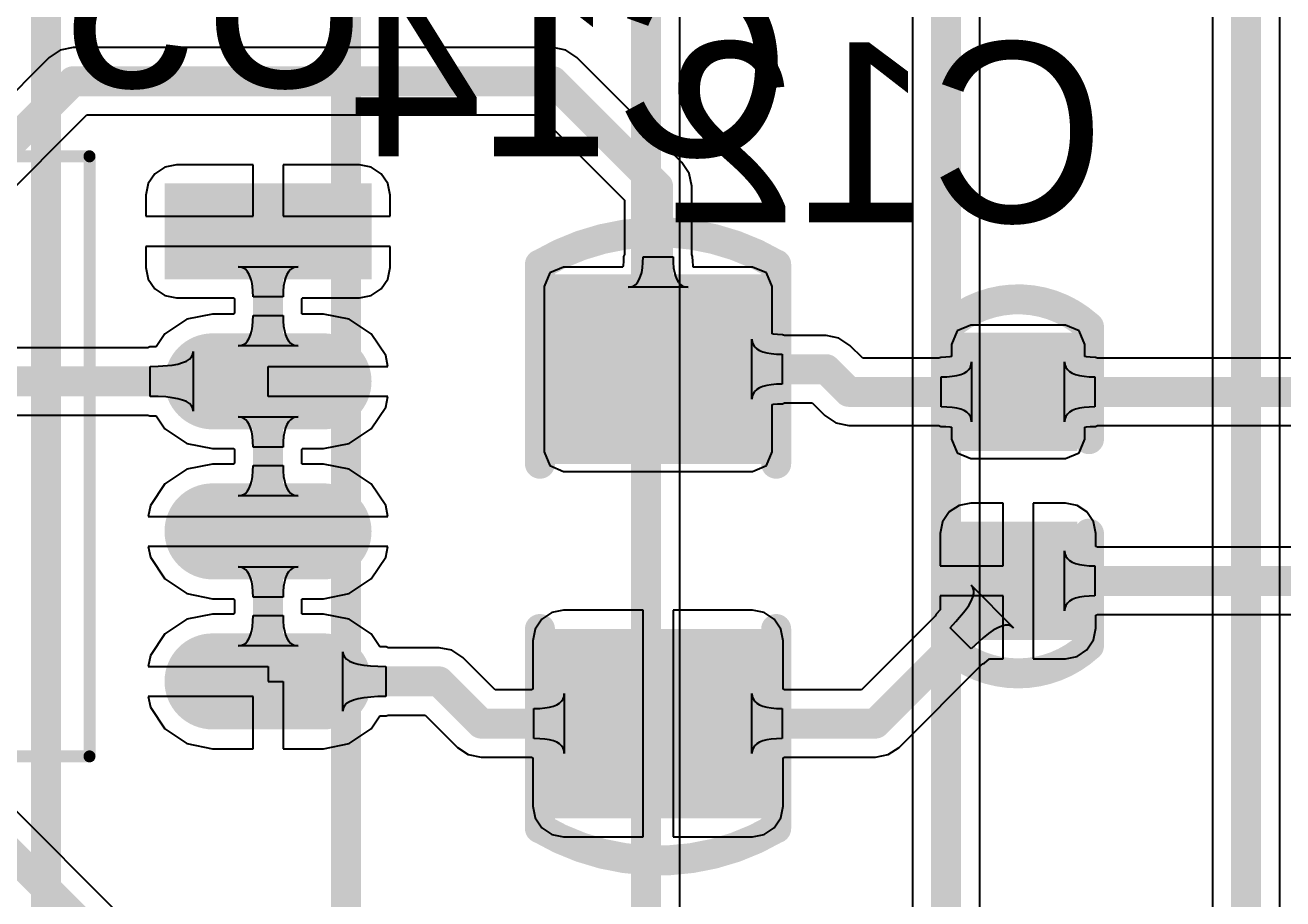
# Model space of a CAD drawing. Header units: millimetres. Extents: x 6.5 to 10.45, y 0.98 to 5.86.
# Drawn here: x 8.5891 to 9.0082, y 4.0575 to 4.3487 of the extents above; entities that cross this region are included whole.
import ezdxf

# ---------------------------------------------------------------- set-up
doc = ezdxf.new("R2010")
doc.units = ezdxf.units.MM
doc.header["$MEASUREMENT"] = 0
for name, color, linetype in [('BottomLayer', 5, 'Continuous'), ('BottomOverlay', 54, 'Continuous'), ('BottomPaste', 16, 'Continuous'), ('BottomSolder', 6, 'Continuous'), ('TopLayer', 1, 'Continuous')]:
    doc.layers.add(name, color=color, linetype=linetype)

# ---------------------------------------------------------------- blocks, each defined once
blk = doc.blocks.new('___C0603_B_20')
at = {"layer": 'BottomLayer'}
for points in [[(-0.04724, -0.01575), (-0.01575, -0.01575), (-0.04724, 0.01575), (-0.01575, 0.01575)], [(0.01575, -0.01575), (0.04724, -0.01575), (0.01575, 0.01575), (0.04724, 0.01575)]]:
    blk.add_solid(points, dxfattribs=at)
at = {"layer": 'BottomOverlay', "const_width": 0.01}
for points in [[(-0.05311, -0.02359, -0.390984), (-0.05311, 0.02359)], [(0.05311, 0.02359, -0.384894), (0.05361, -0.02304)]]:
    blk.add_lwpolyline(points, format="xyb", dxfattribs=at)
for points in [[(-0.05315, 0.02362), (-0.01575, 0.02362)], [(0.01575, 0.02362), (0.05315, 0.02362)], [(-0.05315, -0.02362), (-0.01575, -0.02362)], [(0.01575, -0.02362), (0.05315, -0.02362)]]:
    blk.add_lwpolyline(points, dxfattribs=at)
at = {"layer": 'BottomOverlay', "const_width": 0.005}
for points in [[(-0.05565, 0.02362, 1), (-0.05065, 0.02362, 1)], [(-0.05561, 0.02359, 1), (-0.05061, 0.02359, 1)], [(-0.01825, 0.02362, 1), (-0.01325, 0.02362, 1)], [(0.01325, 0.02362, 1), (0.01825, 0.02362, 1)], [(0.05061, 0.02359, 1), (0.05561, 0.02359, 1)], [(0.05065, 0.02362, 1), (0.05565, 0.02362, 1)], [(-0.05565, -0.02362, 1), (-0.05065, -0.02362, 1)], [(-0.05561, -0.02359, 1), (-0.05061, -0.02359, 1)], [(-0.01825, -0.02362, 1), (-0.01325, -0.02362, 1)], [(0.01325, -0.02362, 1), (0.01825, -0.02362, 1)], [(0.05065, -0.02362, 1), (0.05565, -0.02362, 1)], [(0.05111, -0.02304, 1), (0.05611, -0.02304, 1)]]:
    blk.add_lwpolyline(points, format="xyb", close=True, dxfattribs=at)
at = {"layer": 'BottomPaste'}
for points in [[(-0.04724, -0.01575), (-0.01575, -0.01575), (-0.04724, 0.01575), (-0.01575, 0.01575)], [(0.01575, -0.01575), (0.04724, -0.01575), (0.01575, 0.01575), (0.04724, 0.01575)]]:
    blk.add_solid(points, dxfattribs=at)
at = {"layer": 'BottomSolder'}
for points in [[(-0.05124, -0.01975), (-0.01175, -0.01975), (-0.05124, 0.01975), (-0.01175, 0.01975)], [(0.01175, -0.01975), (0.05124, -0.01975), (0.01175, 0.01975), (0.05124, 0.01975)]]:
    blk.add_solid(points, dxfattribs=at)
blk = doc.blocks.new('___C1206_B_22')
at = {"layer": 'BottomLayer'}
for points in [[(-0.08661, -0.0315), (-0.0315, -0.0315), (-0.08661, 0.0315), (-0.0315, 0.0315)], [(0.0315, -0.0315), (0.08661, -0.0315), (0.0315, 0.0315), (0.08661, 0.0315)]]:
    blk.add_solid(points, dxfattribs=at)
at = {"layer": 'BottomOverlay', "const_width": 0.01}
for points in [[(-0.09398, -0.03925, -0.273374), (-0.09398, 0.03925)], [(0.09398, 0.03925, -0.273374), (0.09398, -0.03925)]]:
    blk.add_lwpolyline(points, format="xyb", dxfattribs=at)
for points in [[(-0.09398, 0.03937), (-0.02755, 0.03937)], [(0.02755, 0.03937), (0.09398, 0.03937)], [(-0.09398, -0.03937), (-0.02755, -0.03937)], [(0.02755, -0.03937), (0.09398, -0.03937)]]:
    blk.add_lwpolyline(points, dxfattribs=at)
at = {"layer": 'BottomOverlay', "const_width": 0.005}
for points in [[(-0.09648, 0.03937, 1), (-0.09148, 0.03937, 1)], [(-0.09648, 0.03925, 1), (-0.09148, 0.03925, 1)], [(-0.03005, 0.03937, 1), (-0.02505, 0.03937, 1)], [(0.02505, 0.03937, 1), (0.03005, 0.03937, 1)], [(0.09148, 0.03937, 1), (0.09648, 0.03937, 1)], [(0.09148, 0.03925, 1), (0.09648, 0.03925, 1)], [(-0.09648, -0.03925, 1), (-0.09148, -0.03925, 1)], [(-0.09648, -0.03937, 1), (-0.09148, -0.03937, 1)], [(-0.03005, -0.03937, 1), (-0.02505, -0.03937, 1)], [(0.02505, -0.03937, 1), (0.03005, -0.03937, 1)], [(0.09148, -0.03925, 1), (0.09648, -0.03925, 1)], [(0.09148, -0.03937, 1), (0.09648, -0.03937, 1)]]:
    blk.add_lwpolyline(points, format="xyb", close=True, dxfattribs=at)
at = {"layer": 'BottomPaste'}
for points in [[(-0.08661, -0.0315), (-0.0315, -0.0315), (-0.08661, 0.0315), (-0.0315, 0.0315)], [(0.0315, -0.0315), (0.08661, -0.0315), (0.0315, 0.0315), (0.08661, 0.0315)]]:
    blk.add_solid(points, dxfattribs=at)
at = {"layer": 'BottomSolder'}
for points in [[(-0.09062, -0.0355), (-0.0275, -0.0355), (-0.09062, 0.0355), (-0.0275, 0.0355)], [(0.0275, -0.0355), (0.09062, -0.0355), (0.0275, 0.0355), (0.09062, 0.0355)]]:
    blk.add_solid(points, dxfattribs=at)
blk = doc.blocks.new('SOP8_B_74')
at = {"layer": 'BottomLayer', "const_width": 0.024}
for points in [[(0.0185, 0.15), (-0.0185, 0.15)], [(0.231098, 0.15), (0.194098, 0.15)], [(0.0185, 0.1), (-0.0185, 0.1)], [(0.231098, 0.1), (0.194098, 0.1)], [(0.0185, 0.05), (-0.0185, 0.05)], [(0.231098, 0.05), (0.194098, 0.05)], [(0.231098, 0), (0.194098, 0)]]:
    blk.add_lwpolyline(points, dxfattribs=at)
at = {"layer": 'BottomLayer', "const_width": 0.012}
for points in [[(-0.0245, 0.15, 1), (-0.0125, 0.15, 1)], [(0.0125, 0.15, 1), (0.0245, 0.15, 1)], [(0.188098, 0.15, 1), (0.200098, 0.15, 1)], [(0.225098, 0.15, 1), (0.237098, 0.15, 1)], [(-0.0245, 0.1, 1), (-0.0125, 0.1, 1)], [(0.0125, 0.1, 1), (0.0245, 0.1, 1)], [(0.188098, 0.1, 1), (0.200098, 0.1, 1)], [(0.225098, 0.1, 1), (0.237098, 0.1, 1)], [(-0.0245, 0.05, 1), (-0.0125, 0.05, 1)], [(0.0125, 0.05, 1), (0.0245, 0.05, 1)], [(0.188098, 0.05, 1), (0.200098, 0.05, 1)], [(0.225098, 0.05, 1), (0.237098, 0.05, 1)], [(0.188098, 0, 1), (0.200098, 0, 1)], [(0.225098, 0, 1), (0.237098, 0, 1)]]:
    blk.add_lwpolyline(points, format="xyb", close=True, dxfattribs=at)
at = {"layer": 'BottomLayer'}
blk.add_solid([(-0.0305, -0.012), (0.0305, -0.012), (-0.0305, 0.012), (0.0305, 0.012)], dxfattribs=at)
at = {"layer": 'BottomOverlay', "const_width": 0.004}
for points in [[(0.0595, 0.175), (0.0595, -0.025)], [(0.153098, 0.175), (0.0595, 0.175)], [(0.153098, 0.175), (0.153098, -0.025)], [(0.0938, -0.025), (0.0595, -0.025)], [(0.153098, -0.025), (0.1188, -0.025)]]:
    blk.add_lwpolyline(points, dxfattribs=at)
at = {"layer": 'BottomOverlay', "const_width": 0.002}
for points in [[(0.0585, 0.175, 1), (0.0605, 0.175, 1)], [(0.0585, 0.175, 1), (0.0605, 0.175, 1)], [(0.152098, 0.175, 1), (0.154098, 0.175, 1)], [(0.152098, 0.175, 1), (0.154098, 0.175, 1)], [(0.0585, -0.025, 1), (0.0605, -0.025, 1)], [(0.0585, -0.025, 1), (0.0605, -0.025, 1)], [(0.092799, -0.025, 1), (0.094799, -0.025, 1)], [(0.0928, -0.025, 1), (0.0948, -0.025, 1)], [(0.117799, -0.025, 1), (0.119799, -0.025, 1)], [(0.1178, -0.025, 1), (0.1198, -0.025, 1)], [(0.152098, -0.025, 1), (0.154098, -0.025, 1)], [(0.152098, -0.025, 1), (0.154098, -0.025, 1)]]:
    blk.add_lwpolyline(points, format="xyb", close=True, dxfattribs=at)
at = {"layer": 'BottomOverlay', "const_width": 0.004}
blk.add_lwpolyline([(0.093799, -0.025, -1), (0.118799, -0.025)], format="xyb", dxfattribs=at)
at = {"layer": 'BottomPaste', "const_width": 0.024}
for points in [[(0.0185, 0.15), (-0.0185, 0.15)], [(0.231098, 0.15), (0.194098, 0.15)], [(0.0185, 0.1), (-0.0185, 0.1)], [(0.231098, 0.1), (0.194098, 0.1)], [(0.0185, 0.05), (-0.0185, 0.05)], [(0.231098, 0.05), (0.194098, 0.05)], [(0.231098, 0), (0.194098, 0)]]:
    blk.add_lwpolyline(points, dxfattribs=at)
at = {"layer": 'BottomPaste', "const_width": 0.012}
for points in [[(-0.0245, 0.15, 1), (-0.0125, 0.15, 1)], [(0.0125, 0.15, 1), (0.0245, 0.15, 1)], [(0.188098, 0.15, 1), (0.200098, 0.15, 1)], [(0.225098, 0.15, 1), (0.237098, 0.15, 1)], [(-0.0245, 0.1, 1), (-0.0125, 0.1, 1)], [(0.0125, 0.1, 1), (0.0245, 0.1, 1)], [(0.188098, 0.1, 1), (0.200098, 0.1, 1)], [(0.225098, 0.1, 1), (0.237098, 0.1, 1)], [(-0.0245, 0.05, 1), (-0.0125, 0.05, 1)], [(0.0125, 0.05, 1), (0.0245, 0.05, 1)], [(0.188098, 0.05, 1), (0.200098, 0.05, 1)], [(0.225098, 0.05, 1), (0.237098, 0.05, 1)], [(0.188098, 0, 1), (0.200098, 0, 1)], [(0.225098, 0, 1), (0.237098, 0, 1)]]:
    blk.add_lwpolyline(points, format="xyb", close=True, dxfattribs=at)
at = {"layer": 'BottomPaste'}
blk.add_solid([(-0.0305, -0.012), (0.0305, -0.012), (-0.0305, 0.012), (0.0305, 0.012)], dxfattribs=at)
at = {"layer": 'BottomSolder', "const_width": 0.032}
for points in [[(0.0185, 0.15), (-0.0185, 0.15)], [(0.231098, 0.15), (0.194098, 0.15)], [(0.0185, 0.1), (-0.0185, 0.1)], [(0.231098, 0.1), (0.194098, 0.1)], [(0.0185, 0.05), (-0.0185, 0.05)], [(0.231098, 0.05), (0.194098, 0.05)], [(0.231098, 0), (0.194098, 0)]]:
    blk.add_lwpolyline(points, dxfattribs=at)
at = {"layer": 'BottomSolder', "const_width": 0.016}
for points in [[(-0.0265, 0.15, 1), (-0.0105, 0.15, 1)], [(0.0105, 0.15, 1), (0.0265, 0.15, 1)], [(0.186098, 0.15, 1), (0.202098, 0.15, 1)], [(0.223098, 0.15, 1), (0.239098, 0.15, 1)], [(-0.0265, 0.1, 1), (-0.0105, 0.1, 1)], [(0.0105, 0.1, 1), (0.0265, 0.1, 1)], [(0.186098, 0.1, 1), (0.202098, 0.1, 1)], [(0.223098, 0.1, 1), (0.239098, 0.1, 1)], [(-0.0265, 0.05, 1), (-0.0105, 0.05, 1)], [(0.0105, 0.05, 1), (0.0265, 0.05, 1)], [(0.186098, 0.05, 1), (0.202098, 0.05, 1)], [(0.223098, 0.05, 1), (0.239098, 0.05, 1)], [(0.186098, 0, 1), (0.202098, 0, 1)], [(0.223098, 0, 1), (0.239098, 0, 1)]]:
    blk.add_lwpolyline(points, format="xyb", close=True, dxfattribs=at)
at = {"layer": 'BottomSolder'}
blk.add_solid([(-0.0345, -0.016), (0.0345, -0.016), (-0.0345, 0.016), (0.0345, 0.016)], dxfattribs=at)

msp = doc.modelspace()

# ---------------------------------------------------------------- linework, layer by layer
at = {"layer": 'BottomLayer'}
for p, q in [((8.60071, 4.34036), (8.59707, 4.33793)), ((8.605, 4.34122), (8.60071, 4.34036)), ((8.765, 4.34122), (8.605, 4.34122)), ((8.605, 4.34122), (8.605, 4.34122)), ((8.76929, 4.34036), (8.765, 4.34122)), ((8.765, 4.34122), (8.765, 4.34122)), ((8.77293, 4.33793), (8.76929, 4.34036)), ((8.59707, 4.33793), (8.55035, 4.29122)), ((8.59707, 4.33793), (8.59707, 4.33793)), ((8.80793, 4.30293), (8.77293, 4.33793)), ((8.56293, 4.27207), (8.60965, 4.31878)), ((8.60965, 4.31878), (8.76035, 4.31878)), ((8.76035, 4.31878), (8.78878, 4.29035)), ((8.6356, 4.30142), (8.63229, 4.29921)), ((8.6395, 4.3022), (8.6356, 4.30142)), ((8.665, 4.3022), (8.6395, 4.3022)), ((8.665, 4.285), (8.665, 4.3022)), ((8.7005, 4.3022), (8.675, 4.3022)), ((8.675, 4.3022), (8.675, 4.285)), ((8.7044, 4.30142), (8.7005, 4.3022)), ((8.70771, 4.29921), (8.7044, 4.30142)), ((8.81036, 4.29929), (8.80793, 4.30293)), ((8.80793, 4.30293), (8.80793, 4.30293)), ((8.63229, 4.29921), (8.63008, 4.2959)), ((8.70992, 4.2959), (8.70771, 4.29921)), ((8.81122, 4.295), (8.81036, 4.29929)), ((8.63008, 4.2959), (8.6293, 4.292)), ((8.7107, 4.292), (8.70992, 4.2959)), ((8.81122, 4.27228), (8.81122, 4.295)), ((8.81122, 4.295), (8.81122, 4.295)), ((8.6293, 4.292), (8.6293, 4.285)), ((8.7107, 4.285), (8.7107, 4.292)), ((8.78878, 4.29035), (8.78878, 4.27228)), ((8.6293, 4.285), (8.665, 4.285)), ((8.675, 4.285), (8.7107, 4.285)), ((8.67, 4.275), (8.6293, 4.275)), ((8.6293, 4.275), (8.6293, 4.268)), ((8.7107, 4.275), (8.67, 4.275)), ((8.7107, 4.268), (8.7107, 4.275)), ((8.78851, 4.27165), (8.78846, 4.26993)), ((8.78878, 4.27228), (8.78851, 4.27165)), ((8.81149, 4.27165), (8.81122, 4.27228)), ((8.81154, 4.26993), (8.81149, 4.27165)), ((8.6293, 4.268), (8.63008, 4.2641)), ((8.66095, 4.26803), (8.66, 4.26813)), ((8.66, 4.26813), (8.68, 4.26813)), ((8.6618, 4.26773), (8.66095, 4.26803)), ((8.66255, 4.26723), (8.6618, 4.26773)), ((8.6782, 4.26773), (8.67745, 4.26723)), ((8.67905, 4.26803), (8.6782, 4.26773)), ((8.68, 4.26813), (8.67905, 4.26803)), ((8.70992, 4.2641), (8.7107, 4.268)), ((8.7685, 4.26811), (8.76391, 4.26621)), ((8.78826, 4.26811), (8.7685, 4.26811)), ((8.78835, 4.26865), (8.78826, 4.26811)), ((8.78846, 4.26993), (8.78835, 4.26865)), ((8.79455, 4.26632), (8.7948, 4.26784)), ((8.7948, 4.26784), (8.79495, 4.26956)), ((8.79495, 4.26956), (8.795, 4.27149)), ((8.795, 4.27149), (8.805, 4.27149)), ((8.805, 4.27149), (8.80505, 4.26956)), ((8.80505, 4.26956), (8.8052, 4.26784)), ((8.8052, 4.26784), (8.80545, 4.26632)), ((8.81165, 4.26865), (8.81154, 4.26993)), ((8.81174, 4.26811), (8.81165, 4.26865)), ((8.8315, 4.26811), (8.81174, 4.26811)), ((8.83609, 4.26621), (8.8315, 4.26811)), ((8.63008, 4.2641), (8.63229, 4.26079)), ((8.6632, 4.26653), (8.66255, 4.26723)), ((8.66375, 4.26563), (8.6632, 4.26653)), ((8.6642, 4.26453), (8.66375, 4.26563)), ((8.66455, 4.26323), (8.6642, 4.26453)), ((8.6648, 4.26173), (8.66455, 4.26323)), ((8.67545, 4.26323), (8.6752, 4.26173)), ((8.6758, 4.26453), (8.67545, 4.26323)), ((8.67625, 4.26563), (8.6758, 4.26453)), ((8.6768, 4.26653), (8.67625, 4.26563)), ((8.67745, 4.26723), (8.6768, 4.26653)), ((8.70771, 4.26079), (8.70992, 4.2641)), ((8.76391, 4.26621), (8.76201, 4.26161)), ((8.7932, 4.26298), (8.79375, 4.2639)), ((8.79375, 4.2639), (8.7942, 4.26501)), ((8.7942, 4.26501), (8.79455, 4.26632)), ((8.80545, 4.26632), (8.8058, 4.26501)), ((8.8058, 4.26501), (8.80625, 4.2639)), ((8.80625, 4.2639), (8.8068, 4.26298)), ((8.83799, 4.26161), (8.83609, 4.26621)), ((8.63229, 4.26079), (8.6356, 4.25858)), ((8.66495, 4.26003), (8.6648, 4.26173)), ((8.665, 4.25813), (8.66495, 4.26003)), ((8.67505, 4.26003), (8.675, 4.25813)), ((8.6752, 4.26173), (8.67505, 4.26003)), ((8.7044, 4.25858), (8.70771, 4.26079)), ((8.76201, 4.26161), (8.76201, 4.2065)), ((8.79, 4.26137), (8.79095, 4.26147)), ((8.81, 4.26137), (8.79, 4.26137)), ((8.79095, 4.26147), (8.7918, 4.26177)), ((8.7918, 4.26177), (8.79255, 4.26228)), ((8.79255, 4.26228), (8.7932, 4.26298)), ((8.8068, 4.26298), (8.80745, 4.26228)), ((8.80745, 4.26228), (8.8082, 4.26177)), ((8.8082, 4.26177), (8.80905, 4.26147)), ((8.80905, 4.26147), (8.81, 4.26137)), ((8.83799, 4.24579), (8.83799, 4.26161)), ((8.6356, 4.25858), (8.6395, 4.2578)), ((8.6395, 4.2578), (8.65858, 4.2578)), ((8.65858, 4.2578), (8.65878, 4.25734)), ((8.65878, 4.25734), (8.65878, 4.25277)), ((8.675, 4.25813), (8.665, 4.25813)), ((8.68122, 4.25734), (8.68142, 4.2578)), ((8.68122, 4.25277), (8.68122, 4.25734)), ((8.68142, 4.2578), (8.7005, 4.2578)), ((8.7005, 4.2578), (8.7044, 4.25858)), ((8.64292, 4.25072), (8.63564, 4.24586)), ((8.6515, 4.25243), (8.64292, 4.25072)), ((8.65863, 4.25243), (8.6515, 4.25243)), ((8.65878, 4.25277), (8.65863, 4.25243)), ((8.66495, 4.25006), (8.665, 4.25198)), ((8.665, 4.25198), (8.675, 4.25198)), ((8.675, 4.25198), (8.67505, 4.25006)), ((8.68137, 4.25243), (8.68122, 4.25277)), ((8.6885, 4.25243), (8.68137, 4.25243)), ((8.69708, 4.25072), (8.6885, 4.25243)), ((8.70436, 4.24586), (8.69708, 4.25072)), ((8.6642, 4.24551), (8.66455, 4.24682)), ((8.66455, 4.24682), (8.6648, 4.24834)), ((8.6648, 4.24834), (8.66495, 4.25006)), ((8.67505, 4.25006), (8.6752, 4.24834)), ((8.6752, 4.24834), (8.67545, 4.24682)), ((8.67545, 4.24682), (8.6758, 4.24551)), ((8.89966, 4.24684), (8.89776, 4.24224)), ((8.90425, 4.24874), (8.89966, 4.24684)), ((8.93575, 4.24874), (8.90425, 4.24874)), ((8.94034, 4.24684), (8.93575, 4.24874)), ((8.94224, 4.24224), (8.94034, 4.24684)), ((8.63564, 4.24586), (8.63275, 4.24153)), ((8.66095, 4.24196), (8.6618, 4.24227)), ((8.6618, 4.24227), (8.66255, 4.24277)), ((8.66255, 4.24277), (8.6632, 4.24348)), ((8.6632, 4.24348), (8.66375, 4.24439)), ((8.66375, 4.24439), (8.6642, 4.24551)), ((8.6758, 4.24551), (8.67625, 4.24439)), ((8.67625, 4.24439), (8.6768, 4.24348)), ((8.6768, 4.24348), (8.67745, 4.24277)), ((8.67745, 4.24277), (8.6782, 4.24227)), ((8.6782, 4.24227), (8.67905, 4.24196)), ((8.70922, 4.23858), (8.70436, 4.24586)), ((8.83125, 4.22406), (8.83125, 4.24406)), ((8.83125, 4.24406), (8.83135, 4.24311)), ((8.83135, 4.24311), (8.83165, 4.24226)), ((8.83165, 4.24226), (8.83216, 4.24151)), ((8.83853, 4.2457), (8.83799, 4.24579)), ((8.83981, 4.24559), (8.83853, 4.2457)), ((8.84153, 4.24555), (8.83981, 4.24559)), ((8.84216, 4.24527), (8.84153, 4.24555)), ((8.856, 4.24527), (8.84216, 4.24527)), ((8.86029, 4.24442), (8.856, 4.24527)), ((8.856, 4.24527), (8.856, 4.24527)), ((8.86393, 4.24199), (8.86029, 4.24442)), ((8.89776, 4.24224), (8.89776, 4.23823)), ((8.94224, 4.23823), (8.94224, 4.24224)), ((8.62996, 4.24122), (8.49744, 4.24122)), ((8.6306, 4.24149), (8.62996, 4.24122)), ((8.63275, 4.24153), (8.6306, 4.24149)), ((8.6438, 4.2374), (8.64452, 4.23814)), ((8.64452, 4.23814), (8.64495, 4.23897)), ((8.64495, 4.23897), (8.64509, 4.2399)), ((8.64509, 4.2399), (8.64509, 4.2201)), ((8.66, 4.24186), (8.66095, 4.24196)), ((8.68, 4.24186), (8.66, 4.24186)), ((8.67905, 4.24196), (8.68, 4.24186)), ((8.70994, 4.235), (8.70922, 4.23858)), ((8.83216, 4.24151), (8.83287, 4.24086)), ((8.83287, 4.24086), (8.83378, 4.24031)), ((8.83378, 4.24031), (8.83489, 4.23986)), ((8.83489, 4.23986), (8.8362, 4.23951)), ((8.8362, 4.23951), (8.83772, 4.23926)), ((8.83772, 4.23926), (8.83944, 4.23911)), ((8.83944, 4.23911), (8.84137, 4.23906)), ((8.84137, 4.23906), (8.84137, 4.22906)), ((8.86821, 4.23771), (8.86393, 4.24199)), ((8.89421, 4.23799), (8.89359, 4.23771)), ((8.89594, 4.23803), (8.89421, 4.23799)), ((8.89721, 4.23814), (8.89594, 4.23803)), ((8.89776, 4.23823), (8.89721, 4.23814)), ((8.94279, 4.23814), (8.94224, 4.23823)), ((8.94406, 4.23803), (8.94279, 4.23814)), ((8.94579, 4.23799), (8.94406, 4.23803)), ((8.94641, 4.23771), (8.94579, 4.23799)), ((8.63071, 4.235), (8.63344, 4.23505)), ((8.63071, 4.225), (8.63071, 4.235)), ((8.63344, 4.23505), (8.63805, 4.23544)), ((8.63805, 4.23544), (8.63991, 4.23578)), ((8.63991, 4.23578), (8.6415, 4.23623)), ((8.6415, 4.23623), (8.64279, 4.23677)), ((8.64279, 4.23677), (8.6438, 4.2374)), ((8.67, 4.225), (8.67, 4.235)), ((8.67, 4.235), (8.70994, 4.235)), ((8.89359, 4.23771), (8.86821, 4.23771)), ((8.90288, 4.2333), (8.90359, 4.23395)), ((8.90359, 4.23395), (8.9041, 4.2347)), ((8.9041, 4.2347), (8.9044, 4.23555)), ((8.9044, 4.23555), (8.9045, 4.2365)), ((8.9045, 4.2365), (8.9045, 4.2165)), ((8.9355, 4.2165), (8.9355, 4.2365)), ((8.9355, 4.2365), (8.9356, 4.23555)), ((8.9356, 4.23555), (8.9359, 4.2347)), ((8.9359, 4.2347), (8.93641, 4.23395)), ((8.93641, 4.23395), (8.93712, 4.2333)), ((9.23616, 4.23771), (8.94641, 4.23771)), ((8.89438, 4.2315), (8.8963, 4.23155)), ((8.89438, 4.2215), (8.89438, 4.2315)), ((8.8963, 4.23155), (8.89803, 4.2317)), ((8.89803, 4.2317), (8.89954, 4.23195)), ((8.89954, 4.23195), (8.90086, 4.2323)), ((8.90086, 4.2323), (8.90197, 4.23275)), ((8.90197, 4.23275), (8.90288, 4.2333)), ((8.93712, 4.2333), (8.93803, 4.23275)), ((8.93803, 4.23275), (8.93914, 4.2323)), ((8.93914, 4.2323), (8.94046, 4.23195)), ((8.94046, 4.23195), (8.94197, 4.2317)), ((8.94197, 4.2317), (8.9437, 4.23155)), ((8.9437, 4.23155), (8.94562, 4.2315)), ((8.94562, 4.2315), (8.94562, 4.2215)), ((8.83165, 4.22586), (8.83135, 4.22501)), ((8.83216, 4.22661), (8.83165, 4.22586)), ((8.83287, 4.22726), (8.83216, 4.22661)), ((8.83378, 4.22781), (8.83287, 4.22726)), ((8.83489, 4.22826), (8.83378, 4.22781)), ((8.8362, 4.22861), (8.83489, 4.22826)), ((8.83772, 4.22886), (8.8362, 4.22861)), ((8.83944, 4.22901), (8.83772, 4.22886)), ((8.84137, 4.22906), (8.83944, 4.22901)), ((8.63344, 4.22495), (8.63071, 4.225)), ((8.63589, 4.2248), (8.63344, 4.22495)), ((8.63805, 4.22456), (8.63589, 4.2248)), ((8.63991, 4.22422), (8.63805, 4.22456)), ((8.6415, 4.22377), (8.63991, 4.22422)), ((8.64279, 4.22323), (8.6415, 4.22377)), ((8.6438, 4.2226), (8.64279, 4.22323)), ((8.64452, 4.22186), (8.6438, 4.2226)), ((8.64495, 4.22103), (8.64452, 4.22186)), ((8.70994, 4.225), (8.67, 4.225)), ((8.70436, 4.21414), (8.70922, 4.22142)), ((8.70922, 4.22142), (8.70994, 4.225)), ((8.83135, 4.22501), (8.83125, 4.22406)), ((8.83799, 4.22232), (8.83853, 4.22241)), ((8.83799, 4.2065), (8.83799, 4.22232)), ((8.83853, 4.22241), (8.83981, 4.22252)), ((8.83981, 4.22252), (8.84153, 4.22256)), ((8.84153, 4.22256), (8.84216, 4.22284)), ((8.84216, 4.22284), (8.85135, 4.22284)), ((8.85135, 4.22284), (8.85563, 4.21857)), ((8.8963, 4.22145), (8.89438, 4.2215)), ((8.89803, 4.2213), (8.8963, 4.22145)), ((8.89954, 4.22105), (8.89803, 4.2213)), ((8.94197, 4.2213), (8.94046, 4.22105)), ((8.9437, 4.22145), (8.94197, 4.2213)), ((8.94562, 4.2215), (8.9437, 4.22145)), ((8.49744, 4.21878), (8.62996, 4.21878)), ((8.62996, 4.21878), (8.6306, 4.21851)), ((8.6306, 4.21851), (8.63275, 4.21847)), ((8.63275, 4.21847), (8.63564, 4.21414)), ((8.64509, 4.2201), (8.64495, 4.22103)), ((8.66095, 4.21804), (8.66, 4.21814)), ((8.66, 4.21814), (8.68, 4.21814)), ((8.6618, 4.21773), (8.66095, 4.21804)), ((8.66255, 4.21723), (8.6618, 4.21773)), ((8.6632, 4.21652), (8.66255, 4.21723)), ((8.67745, 4.21723), (8.6768, 4.21652)), ((8.6782, 4.21773), (8.67745, 4.21723)), ((8.67905, 4.21804), (8.6782, 4.21773)), ((8.68, 4.21814), (8.67905, 4.21804)), ((8.85563, 4.21857), (8.85563, 4.21857)), ((8.85563, 4.21857), (8.85927, 4.21613)), ((8.90086, 4.2207), (8.89954, 4.22105)), ((8.90197, 4.22025), (8.90086, 4.2207)), ((8.90288, 4.2197), (8.90197, 4.22025)), ((8.90359, 4.21905), (8.90288, 4.2197)), ((8.9041, 4.2183), (8.90359, 4.21905)), ((8.9044, 4.21745), (8.9041, 4.2183)), ((8.9045, 4.2165), (8.9044, 4.21745)), ((8.9356, 4.21745), (8.9355, 4.2165)), ((8.9359, 4.2183), (8.9356, 4.21745)), ((8.93641, 4.21905), (8.9359, 4.2183)), ((8.93712, 4.2197), (8.93641, 4.21905)), ((8.93803, 4.22025), (8.93712, 4.2197)), ((8.93914, 4.2207), (8.93803, 4.22025)), ((8.94046, 4.22105), (8.93914, 4.2207)), ((8.63564, 4.21414), (8.64292, 4.20928)), ((8.66375, 4.21561), (8.6632, 4.21652)), ((8.6642, 4.21449), (8.66375, 4.21561)), ((8.66455, 4.21318), (8.6642, 4.21449)), ((8.6648, 4.21166), (8.66455, 4.21318)), ((8.67545, 4.21318), (8.6752, 4.21166)), ((8.6758, 4.21449), (8.67545, 4.21318)), ((8.67625, 4.21561), (8.6758, 4.21449)), ((8.6768, 4.21652), (8.67625, 4.21561)), ((8.69708, 4.20928), (8.70436, 4.21414)), ((8.85927, 4.21613), (8.86356, 4.21528)), ((8.86356, 4.21528), (8.86356, 4.21528)), ((8.86356, 4.21528), (8.89359, 4.21528)), ((8.89359, 4.21528), (8.89421, 4.215)), ((8.89421, 4.215), (8.89594, 4.21496)), ((8.89594, 4.21496), (8.89721, 4.21485)), ((8.89721, 4.21485), (8.89776, 4.21476)), ((8.89776, 4.21476), (8.89776, 4.21075)), ((8.94224, 4.21476), (8.94279, 4.21485)), ((8.94224, 4.21075), (8.94224, 4.21476)), ((8.94279, 4.21485), (8.94406, 4.21496)), ((8.94406, 4.21496), (8.94579, 4.215)), ((8.94579, 4.215), (8.94641, 4.21528)), ((8.94641, 4.21528), (9.24081, 4.21528)), ((8.64292, 4.20928), (8.6515, 4.20757)), ((8.66495, 4.20994), (8.6648, 4.21166)), ((8.665, 4.20802), (8.66495, 4.20994)), ((8.67505, 4.20994), (8.675, 4.20802)), ((8.6752, 4.21166), (8.67505, 4.20994)), ((8.6885, 4.20757), (8.69708, 4.20928)), ((8.89776, 4.21075), (8.89966, 4.20616)), ((8.94034, 4.20616), (8.94224, 4.21075)), ((8.6515, 4.20757), (8.65863, 4.20757)), ((8.65863, 4.20757), (8.65878, 4.20723)), ((8.65878, 4.20723), (8.65878, 4.20277)), ((8.675, 4.20802), (8.665, 4.20802)), ((8.68122, 4.20723), (8.68137, 4.20757)), ((8.68122, 4.20277), (8.68122, 4.20723)), ((8.68137, 4.20757), (8.6885, 4.20757)), ((8.76201, 4.2065), (8.76391, 4.2019)), ((8.83609, 4.2019), (8.83799, 4.2065)), ((8.89966, 4.20616), (8.90425, 4.20425)), ((8.93575, 4.20425), (8.94034, 4.20616)), ((8.64292, 4.20072), (8.63564, 4.19586)), ((8.6515, 4.20243), (8.64292, 4.20072)), ((8.65863, 4.20243), (8.6515, 4.20243)), ((8.65878, 4.20277), (8.65863, 4.20243)), ((8.66495, 4.20006), (8.665, 4.20198)), ((8.665, 4.20198), (8.675, 4.20198)), ((8.675, 4.20198), (8.67505, 4.20006)), ((8.68137, 4.20243), (8.68122, 4.20277)), ((8.6885, 4.20243), (8.68137, 4.20243)), ((8.69708, 4.20072), (8.6885, 4.20243)), ((8.70436, 4.19586), (8.69708, 4.20072)), ((8.76391, 4.2019), (8.7685, 4.2)), ((8.8315, 4.2), (8.83609, 4.2019)), ((8.90425, 4.20425), (8.93575, 4.20425)), ((8.6642, 4.19551), (8.66455, 4.19682)), ((8.66455, 4.19682), (8.6648, 4.19834)), ((8.6648, 4.19834), (8.66495, 4.20006)), ((8.67505, 4.20006), (8.6752, 4.19834)), ((8.6752, 4.19834), (8.67545, 4.19682)), ((8.67545, 4.19682), (8.6758, 4.19551)), ((8.7685, 4.2), (8.8315, 4.2)), ((8.63564, 4.19586), (8.63078, 4.18858)), ((8.66, 4.19186), (8.66095, 4.19196)), ((8.66095, 4.19196), (8.6618, 4.19227)), ((8.6618, 4.19227), (8.66255, 4.19277)), ((8.66255, 4.19277), (8.6632, 4.19348)), ((8.6632, 4.19348), (8.66375, 4.19439)), ((8.66375, 4.19439), (8.6642, 4.19551)), ((8.6758, 4.19551), (8.67625, 4.19439)), ((8.67625, 4.19439), (8.6768, 4.19348)), ((8.6768, 4.19348), (8.67745, 4.19277)), ((8.67745, 4.19277), (8.6782, 4.19227)), ((8.6782, 4.19227), (8.67905, 4.19196)), ((8.67905, 4.19196), (8.68, 4.19186)), ((8.70922, 4.18858), (8.70436, 4.19586)), ((8.63078, 4.18858), (8.63006, 4.185)), ((8.68, 4.19186), (8.66, 4.19186)), ((8.70994, 4.185), (8.70922, 4.18858)), ((8.90035, 4.18867), (8.89704, 4.18646)), ((8.90425, 4.18945), (8.90035, 4.18867)), ((8.915, 4.18945), (8.90425, 4.18945)), ((8.915, 4.1685), (8.915, 4.18945)), ((8.93575, 4.18945), (8.925, 4.18945)), ((8.925, 4.18945), (8.925, 4.1635)), ((8.93965, 4.18867), (8.93575, 4.18945)), ((8.94296, 4.18646), (8.93965, 4.18867)), ((8.63006, 4.185), (8.67, 4.185)), ((8.67, 4.185), (8.70994, 4.185)), ((8.89704, 4.18646), (8.89483, 4.18315)), ((8.94517, 4.18315), (8.94296, 4.18646)), ((8.89483, 4.18315), (8.89406, 4.17925)), ((8.94594, 4.17925), (8.94517, 4.18315)), ((8.89406, 4.17925), (8.89406, 4.1685)), ((8.94594, 4.17493), (8.94594, 4.17925)), ((8.67, 4.175), (8.63006, 4.175)), ((8.63006, 4.175), (8.63078, 4.17142)), ((8.63078, 4.17142), (8.63564, 4.16414)), ((8.70994, 4.175), (8.67, 4.175)), ((8.70436, 4.16414), (8.70922, 4.17142)), ((8.70922, 4.17142), (8.70994, 4.175)), ((8.9355, 4.1535), (8.9355, 4.1735)), ((8.9355, 4.1735), (8.9356, 4.17255)), ((8.9356, 4.17255), (8.9359, 4.1717)), ((8.9359, 4.1717), (8.93641, 4.17095)), ((8.93641, 4.17095), (8.93712, 4.1703)), ((8.94641, 4.17472), (8.94594, 4.17493)), ((9.0615, 4.17472), (8.94641, 4.17472)), ((8.66095, 4.16804), (8.66, 4.16814)), ((8.66, 4.16814), (8.68, 4.16814)), ((8.6618, 4.16773), (8.66095, 4.16804)), ((8.66255, 4.16723), (8.6618, 4.16773)), ((8.6632, 4.16652), (8.66255, 4.16723)), ((8.67745, 4.16723), (8.6768, 4.16652)), ((8.6782, 4.16773), (8.67745, 4.16723)), ((8.67905, 4.16804), (8.6782, 4.16773)), ((8.68, 4.16814), (8.67905, 4.16804)), ((8.89406, 4.1685), (8.915, 4.1685)), ((8.93712, 4.1703), (8.93803, 4.16975)), ((8.93803, 4.16975), (8.93914, 4.1693)), ((8.93914, 4.1693), (8.94046, 4.16895)), ((8.94046, 4.16895), (8.94197, 4.1687)), ((8.94197, 4.1687), (8.9437, 4.16855)), ((8.9437, 4.16855), (8.94562, 4.1685)), ((8.94562, 4.1685), (8.94562, 4.1585)), ((8.63564, 4.16414), (8.64292, 4.15928)), ((8.66375, 4.16561), (8.6632, 4.16652)), ((8.6642, 4.16449), (8.66375, 4.16561)), ((8.66455, 4.16318), (8.6642, 4.16449)), ((8.6648, 4.16166), (8.66455, 4.16318)), ((8.67545, 4.16318), (8.6752, 4.16166)), ((8.6758, 4.16449), (8.67545, 4.16318)), ((8.67625, 4.16561), (8.6758, 4.16449)), ((8.6768, 4.16652), (8.67625, 4.16561)), ((8.69708, 4.15928), (8.70436, 4.16414)), ((8.925, 4.1635), (8.925, 4.13756)), ((8.64292, 4.15928), (8.6515, 4.15757)), ((8.66495, 4.15994), (8.6648, 4.16166)), ((8.665, 4.15802), (8.66495, 4.15994)), ((8.67505, 4.15994), (8.675, 4.15802)), ((8.6752, 4.16166), (8.67505, 4.15994)), ((8.6885, 4.15757), (8.69708, 4.15928)), ((8.915, 4.1585), (8.89406, 4.1585)), ((8.89406, 4.1585), (8.89406, 4.15386)), ((8.90495, 4.16125), (8.90438, 4.16203)), ((8.90438, 4.16203), (8.91852, 4.14789)), ((8.90523, 4.16033), (8.90495, 4.16125)), ((8.90495, 4.15807), (8.90523, 4.15927)), ((8.90523, 4.15927), (8.90523, 4.16033)), ((8.915, 4.13756), (8.915, 4.1585)), ((8.9437, 4.15845), (8.94197, 4.1583)), ((8.94562, 4.1585), (8.9437, 4.15845)), ((8.6515, 4.15757), (8.65863, 4.15757)), ((8.65863, 4.15757), (8.65878, 4.15723)), ((8.65878, 4.15723), (8.65878, 4.15277)), ((8.675, 4.15802), (8.665, 4.15802)), ((8.68122, 4.15723), (8.68137, 4.15757)), ((8.68122, 4.15277), (8.68122, 4.15723)), ((8.68137, 4.15757), (8.6885, 4.15757)), ((8.9024, 4.15361), (8.90353, 4.15524)), ((8.90353, 4.15524), (8.90438, 4.15672)), ((8.90438, 4.15672), (8.90495, 4.15807)), ((8.9356, 4.15445), (8.9355, 4.1535)), ((8.9359, 4.1553), (8.9356, 4.15445)), ((8.93641, 4.15605), (8.9359, 4.1553)), ((8.93712, 4.1567), (8.93641, 4.15605)), ((8.93803, 4.15725), (8.93712, 4.1567)), ((8.93914, 4.1577), (8.93803, 4.15725)), ((8.94046, 4.15805), (8.93914, 4.1577)), ((8.94197, 4.1583), (8.94046, 4.15805)), ((8.64292, 4.15072), (8.63564, 4.14586)), ((8.6515, 4.15243), (8.64292, 4.15072)), ((8.65863, 4.15243), (8.6515, 4.15243)), ((8.65878, 4.15277), (8.65863, 4.15243)), ((8.6648, 4.14834), (8.66495, 4.15006)), ((8.66495, 4.15006), (8.665, 4.15198)), ((8.665, 4.15198), (8.675, 4.15198)), ((8.675, 4.15198), (8.67505, 4.15006)), ((8.67505, 4.15006), (8.6752, 4.14834)), ((8.68137, 4.15243), (8.68122, 4.15277)), ((8.6885, 4.15243), (8.68137, 4.15243)), ((8.69708, 4.15072), (8.6885, 4.15243)), ((8.70436, 4.14586), (8.69708, 4.15072)), ((8.76129, 4.15071), (8.75908, 4.1474)), ((8.7646, 4.15292), (8.76129, 4.15071)), ((8.7685, 4.1537), (8.7646, 4.15292)), ((8.795, 4.1537), (8.7685, 4.1537)), ((8.795, 4.11594), (8.795, 4.1537)), ((8.8315, 4.1537), (8.805, 4.1537)), ((8.805, 4.1537), (8.805, 4.11594)), ((8.8354, 4.15292), (8.8315, 4.1537)), ((8.83871, 4.15071), (8.8354, 4.15292)), ((8.84092, 4.1474), (8.83871, 4.15071)), ((8.89238, 4.15175), (8.86779, 4.12716)), ((8.89264, 4.1524), (8.89238, 4.15175)), ((8.89406, 4.15386), (8.89264, 4.1524)), ((8.89929, 4.14994), (8.9024, 4.15361)), ((8.94594, 4.15208), (8.94641, 4.15229)), ((8.94594, 4.14776), (8.94594, 4.15208)), ((8.94641, 4.15229), (9.05685, 4.15229)), ((8.63564, 4.14586), (8.63078, 4.13858)), ((8.6642, 4.14551), (8.66455, 4.14682)), ((8.66455, 4.14682), (8.6648, 4.14834)), ((8.6752, 4.14834), (8.67545, 4.14682)), ((8.67545, 4.14682), (8.6758, 4.14551)), ((8.70725, 4.14153), (8.70436, 4.14586)), ((8.75908, 4.1474), (8.75831, 4.1435)), ((8.84169, 4.1435), (8.84092, 4.1474)), ((8.89731, 4.14789), (8.89929, 4.14994)), ((8.90438, 4.14081), (8.89731, 4.14789)), ((8.91011, 4.14591), (8.90834, 4.14449)), ((8.91174, 4.14704), (8.91011, 4.14591)), ((8.91322, 4.14789), (8.91174, 4.14704)), ((8.91456, 4.14845), (8.91322, 4.14789)), ((8.91577, 4.14873), (8.91456, 4.14845)), ((8.91683, 4.14873), (8.91577, 4.14873)), ((8.91775, 4.14845), (8.91683, 4.14873)), ((8.91852, 4.14789), (8.91775, 4.14845)), ((8.94517, 4.14385), (8.94594, 4.14776)), ((8.66, 4.14186), (8.66095, 4.14196)), ((8.68, 4.14186), (8.66, 4.14186)), ((8.66095, 4.14196), (8.6618, 4.14227)), ((8.6618, 4.14227), (8.66255, 4.14277)), ((8.66255, 4.14277), (8.6632, 4.14348)), ((8.6632, 4.14348), (8.66375, 4.14439)), ((8.66375, 4.14439), (8.6642, 4.14551)), ((8.6758, 4.14551), (8.67625, 4.14439)), ((8.67625, 4.14439), (8.6768, 4.14348)), ((8.6768, 4.14348), (8.67745, 4.14277)), ((8.67745, 4.14277), (8.6782, 4.14227)), ((8.6782, 4.14227), (8.67905, 4.14196)), ((8.67905, 4.14196), (8.68, 4.14186)), ((8.75831, 4.1435), (8.75831, 4.12737)), ((8.84169, 4.12737), (8.84169, 4.1435)), ((8.90834, 4.14449), (8.90438, 4.14081)), ((8.94296, 4.14055), (8.94517, 4.14385)), ((8.63265, 4.04022), (8.53493, 4.13793)), ((8.63078, 4.13858), (8.63006, 4.135)), ((8.69491, 4.1201), (8.69491, 4.1399)), ((8.69491, 4.1399), (8.69505, 4.13897)), ((8.69505, 4.13897), (8.69548, 4.13814)), ((8.69548, 4.13814), (8.6962, 4.1374)), ((8.6962, 4.1374), (8.69721, 4.13677)), ((8.7094, 4.14149), (8.70725, 4.14153)), ((8.71004, 4.14122), (8.7094, 4.14149)), ((8.727, 4.14122), (8.71004, 4.14122)), ((8.73129, 4.14036), (8.727, 4.14122)), ((8.727, 4.14122), (8.727, 4.14122)), ((8.73493, 4.13793), (8.73129, 4.14036)), ((8.7457, 4.12716), (8.73493, 4.13793)), ((8.9088, 4.13606), (8.91042, 4.13756)), ((8.91042, 4.13756), (8.915, 4.13756)), ((8.925, 4.13756), (8.93575, 4.13756)), ((8.93575, 4.13756), (8.93965, 4.13834)), ((8.93965, 4.13834), (8.94296, 4.14055)), ((8.63006, 4.135), (8.67, 4.135)), ((8.67, 4.135), (8.67, 4.13)), ((8.69721, 4.13677), (8.6985, 4.13623)), ((8.6985, 4.13623), (8.70009, 4.13578)), ((8.70009, 4.13578), (8.70195, 4.13544)), ((8.70195, 4.13544), (8.70411, 4.1352)), ((8.70411, 4.1352), (8.70656, 4.13505)), ((8.70656, 4.13505), (8.70929, 4.135)), ((8.70929, 4.135), (8.70929, 4.125)), ((8.88037, 4.10801), (8.90818, 4.13583)), ((8.90818, 4.13583), (8.9088, 4.13606)), ((8.67, 4.13), (8.675, 4.13)), ((8.675, 4.13), (8.675, 4.10757)), ((8.665, 4.125), (8.63006, 4.125)), ((8.63006, 4.125), (8.63078, 4.12142)), ((8.665, 4.10757), (8.665, 4.125)), ((8.70656, 4.12495), (8.70195, 4.12456)), ((8.70929, 4.125), (8.70656, 4.12495)), ((8.75784, 4.12716), (8.7457, 4.12716)), ((8.75831, 4.12737), (8.75784, 4.12716)), ((8.76835, 4.12414), (8.76865, 4.12499)), ((8.76865, 4.12499), (8.76875, 4.12594)), ((8.76875, 4.12594), (8.76875, 4.10594)), ((8.83125, 4.10594), (8.83125, 4.12594)), ((8.83125, 4.12594), (8.83135, 4.12499)), ((8.83135, 4.12499), (8.83165, 4.12414)), ((8.84216, 4.12716), (8.84169, 4.12737)), ((8.86779, 4.12716), (8.84216, 4.12716)), ((8.63078, 4.12142), (8.63564, 4.11414)), ((8.69505, 4.12103), (8.69491, 4.1201)), ((8.69548, 4.12186), (8.69505, 4.12103)), ((8.6962, 4.1226), (8.69548, 4.12186)), ((8.69721, 4.12323), (8.6962, 4.1226)), ((8.6985, 4.12377), (8.69721, 4.12323)), ((8.70009, 4.12422), (8.6985, 4.12377)), ((8.70195, 4.12456), (8.70009, 4.12422)), ((8.75863, 4.12094), (8.76056, 4.12099)), ((8.75863, 4.11094), (8.75863, 4.12094)), ((8.76056, 4.12099), (8.76228, 4.12114)), ((8.76228, 4.12114), (8.7638, 4.12139)), ((8.7638, 4.12139), (8.76511, 4.12174)), ((8.76511, 4.12174), (8.76622, 4.12219)), ((8.76622, 4.12219), (8.76713, 4.12274)), ((8.76713, 4.12274), (8.76784, 4.12339)), ((8.76784, 4.12339), (8.76835, 4.12414)), ((8.83165, 4.12414), (8.83216, 4.12339)), ((8.83216, 4.12339), (8.83287, 4.12274)), ((8.83287, 4.12274), (8.83378, 4.12219)), ((8.83378, 4.12219), (8.83489, 4.12174)), ((8.83489, 4.12174), (8.8362, 4.12139)), ((8.8362, 4.12139), (8.83772, 4.12114)), ((8.83772, 4.12114), (8.83944, 4.12099)), ((8.83944, 4.12099), (8.84137, 4.12094)), ((8.84137, 4.12094), (8.84137, 4.11094)), ((8.70436, 4.11414), (8.70725, 4.11847)), ((8.70725, 4.11847), (8.7094, 4.11851)), ((8.7094, 4.11851), (8.71004, 4.11878)), ((8.71004, 4.11878), (8.72235, 4.11878)), ((8.72235, 4.11878), (8.73313, 4.10801)), ((8.63564, 4.11414), (8.64292, 4.10928)), ((8.69708, 4.10928), (8.70436, 4.11414)), ((8.795, 4.07819), (8.795, 4.11594)), ((8.805, 4.11594), (8.805, 4.07819)), ((8.64292, 4.10928), (8.6515, 4.10757)), ((8.6885, 4.10757), (8.69708, 4.10928)), ((8.76056, 4.11089), (8.75863, 4.11094)), ((8.76228, 4.11074), (8.76056, 4.11089)), ((8.7638, 4.11049), (8.76228, 4.11074)), ((8.76511, 4.11014), (8.7638, 4.11049)), ((8.76622, 4.10969), (8.76511, 4.11014)), ((8.76713, 4.10914), (8.76622, 4.10969)), ((8.76784, 4.10849), (8.76713, 4.10914)), ((8.76835, 4.10774), (8.76784, 4.10849)), ((8.83216, 4.10849), (8.83165, 4.10774)), ((8.83287, 4.10914), (8.83216, 4.10849)), ((8.83378, 4.10969), (8.83287, 4.10914)), ((8.83489, 4.11014), (8.83378, 4.10969)), ((8.8362, 4.11049), (8.83489, 4.11014)), ((8.83772, 4.11074), (8.8362, 4.11049)), ((8.83944, 4.11089), (8.83772, 4.11074)), ((8.84137, 4.11094), (8.83944, 4.11089)), ((8.6515, 4.10757), (8.665, 4.10757)), ((8.675, 4.10757), (8.6885, 4.10757)), ((8.73313, 4.10801), (8.73313, 4.10801)), ((8.73313, 4.10801), (8.73676, 4.10558)), ((8.73676, 4.10558), (8.74106, 4.10473)), ((8.74106, 4.10473), (8.74106, 4.10473)), ((8.74106, 4.10473), (8.75784, 4.10473)), ((8.75784, 4.10473), (8.75831, 4.10452)), ((8.75831, 4.10452), (8.75831, 4.08838)), ((8.76865, 4.10689), (8.76835, 4.10774)), ((8.76875, 4.10594), (8.76865, 4.10689)), ((8.83135, 4.10689), (8.83125, 4.10594)), ((8.83165, 4.10774), (8.83135, 4.10689)), ((8.84169, 4.10452), (8.84216, 4.10473)), ((8.84169, 4.08838), (8.84169, 4.10452)), ((8.84216, 4.10473), (8.87244, 4.10473)), ((8.87244, 4.10473), (8.87673, 4.10558)), ((8.87244, 4.10473), (8.87244, 4.10473)), ((8.87673, 4.10558), (8.88037, 4.10801)), ((8.75831, 4.08838), (8.75908, 4.08448)), ((8.84092, 4.08448), (8.84169, 4.08838)), ((8.75908, 4.08448), (8.76129, 4.08118)), ((8.83871, 4.08118), (8.84092, 4.08448)), ((8.76129, 4.08118), (8.7646, 4.07897)), ((8.7646, 4.07897), (8.7685, 4.07819)), ((8.8315, 4.07819), (8.8354, 4.07897)), ((8.8354, 4.07897), (8.83871, 4.08118)), ((8.7685, 4.07819), (8.795, 4.07819)), ((8.805, 4.07819), (8.8315, 4.07819))]:
    msp.add_line(p, q, dxfattribs=at)
at = {"layer": 'BottomLayer', "const_width": 0.01}
for points in [[(8.555, 4.28), (8.605, 4.33)], [(8.605, 4.33), (8.765, 4.33)], [(8.765, 4.33), (8.8, 4.295)], [(8.8, 4.23406), (8.8, 4.295)], [(8.67, 4.23), (8.67, 4.28)], [(8.8, 4.23406), (8.856, 4.23406)], [(8.856, 4.23406), (8.86356, 4.2265)], [(8.4574, 4.23), (8.67, 4.23)], [(8.67, 4.18), (8.67, 4.23)], [(8.86356, 4.2265), (8.92, 4.2265)], [(8.92, 4.2265), (9.24081, 4.2265)], [(8.67, 4.13), (8.67, 4.18)], [(8.87244, 4.11594), (8.92, 4.1635)], [(8.92, 4.1635), (9.0615, 4.1635)], [(8.527, 4.13), (8.628, 4.029)], [(8.67, 4.13), (8.727, 4.13)], [(8.727, 4.13), (8.74106, 4.11594)], [(8.74106, 4.11594), (8.8, 4.11594)], [(8.8, 4.11594), (8.87244, 4.11594)]]:
    msp.add_lwpolyline(points, dxfattribs=at)
at = {"layer": 'BottomLayer', "const_width": 0.005}
for points in [[(8.6025, 4.33, 1), (8.6075, 4.33, 1)], [(8.6025, 4.33, 1), (8.6075, 4.33, 1)], [(8.7625, 4.33, 1), (8.7675, 4.33, 1)], [(8.7625, 4.33, 1), (8.7675, 4.33, 1)], [(8.7975, 4.295, 1), (8.8025, 4.295, 1)], [(8.7975, 4.295, 1), (8.8025, 4.295, 1)], [(8.6675, 4.28, 1), (8.6725, 4.28, 1)], [(8.7975, 4.23406, 1), (8.8025, 4.23406, 1)], [(8.7975, 4.23406, 1), (8.8025, 4.23406, 1)], [(8.8535, 4.23406, 1), (8.8585, 4.23406, 1)], [(8.8535, 4.23406, 1), (8.8585, 4.23406, 1)], [(8.6675, 4.23, 1), (8.6725, 4.23, 1)], [(8.6675, 4.23, 1), (8.6725, 4.23, 1)], [(8.6675, 4.23, 1), (8.6725, 4.23, 1)], [(8.86106, 4.2265, 1), (8.86606, 4.2265, 1)], [(8.86106, 4.2265, 1), (8.86606, 4.2265, 1)], [(8.9175, 4.2265, 1), (8.9225, 4.2265, 1)], [(8.9175, 4.2265, 1), (8.9225, 4.2265, 1)], [(8.6675, 4.18, 1), (8.6725, 4.18, 1)], [(8.6675, 4.18, 1), (8.6725, 4.18, 1)], [(8.9175, 4.1635, 1), (8.9225, 4.1635, 1)], [(8.9175, 4.1635, 1), (8.9225, 4.1635, 1)], [(8.6675, 4.13, 1), (8.6725, 4.13, 1)], [(8.6675, 4.13, 1), (8.6725, 4.13, 1)], [(8.7245, 4.13, 1), (8.7295, 4.13, 1)], [(8.7245, 4.13, 1), (8.7295, 4.13, 1)], [(8.73856, 4.11594, 1), (8.74356, 4.11594, 1)], [(8.73856, 4.11594, 1), (8.74356, 4.11594, 1)], [(8.7975, 4.11594, 1), (8.8025, 4.11594, 1)], [(8.7975, 4.11594, 1), (8.8025, 4.11594, 1)], [(8.86994, 4.11594, 1), (8.87494, 4.11594, 1)], [(8.86994, 4.11594, 1), (8.87494, 4.11594, 1)]]:
    msp.add_lwpolyline(points, format="xyb", close=True, dxfattribs=at)
at = {"layer": 'TopLayer'}
for p, q in [((8.80722, 3.921), (8.80722, 4.45809)), ((8.90722, 3.921), (8.90722, 4.45809)), ((9.00722, 3.921), (9.00722, 4.45809)), ((8.88478, 4.4452), (8.88478, 3.92565)), ((8.98478, 4.4452), (8.98478, 3.92565))]:
    msp.add_line(p, q, dxfattribs=at)
at = {"layer": 'TopLayer', "const_width": 0.01}
for points in [[(8.896, 3.921), (8.896, 4.649)], [(8.996, 3.921), (8.996, 4.624)], [(8.596, 3.929), (8.596, 4.546)], [(8.796, 3.921), (8.796, 4.519)], [(8.696, 3.855), (8.696, 4.429)]]:
    msp.add_lwpolyline(points, dxfattribs=at)

# ---------------------------------------------------------------- block references
for name, p, rotation in [('SOP8_B_74', (8.67, 4.28), 180), ('___C1206_B_22', (8.8, 4.175), 90), ('___C0603_B_20', (8.92, 4.195), 90)]:
    msp.add_blockref(name, p, dxfattribs=dict(rotation=rotation))

# ---------------------------------------------------------------- texts
at = {"layer": 'BottomOverlay', "text_generation_flag": 2}
for s, p in [('U5', (8.7044, 4.328)), ('C14', (8.844, 4.305)), ('C12', (8.949, 4.283))]:
    msp.add_text(s, height=0.06, dxfattribs=at).set_placement(p)

doc.saveas('drawing.dxf')
